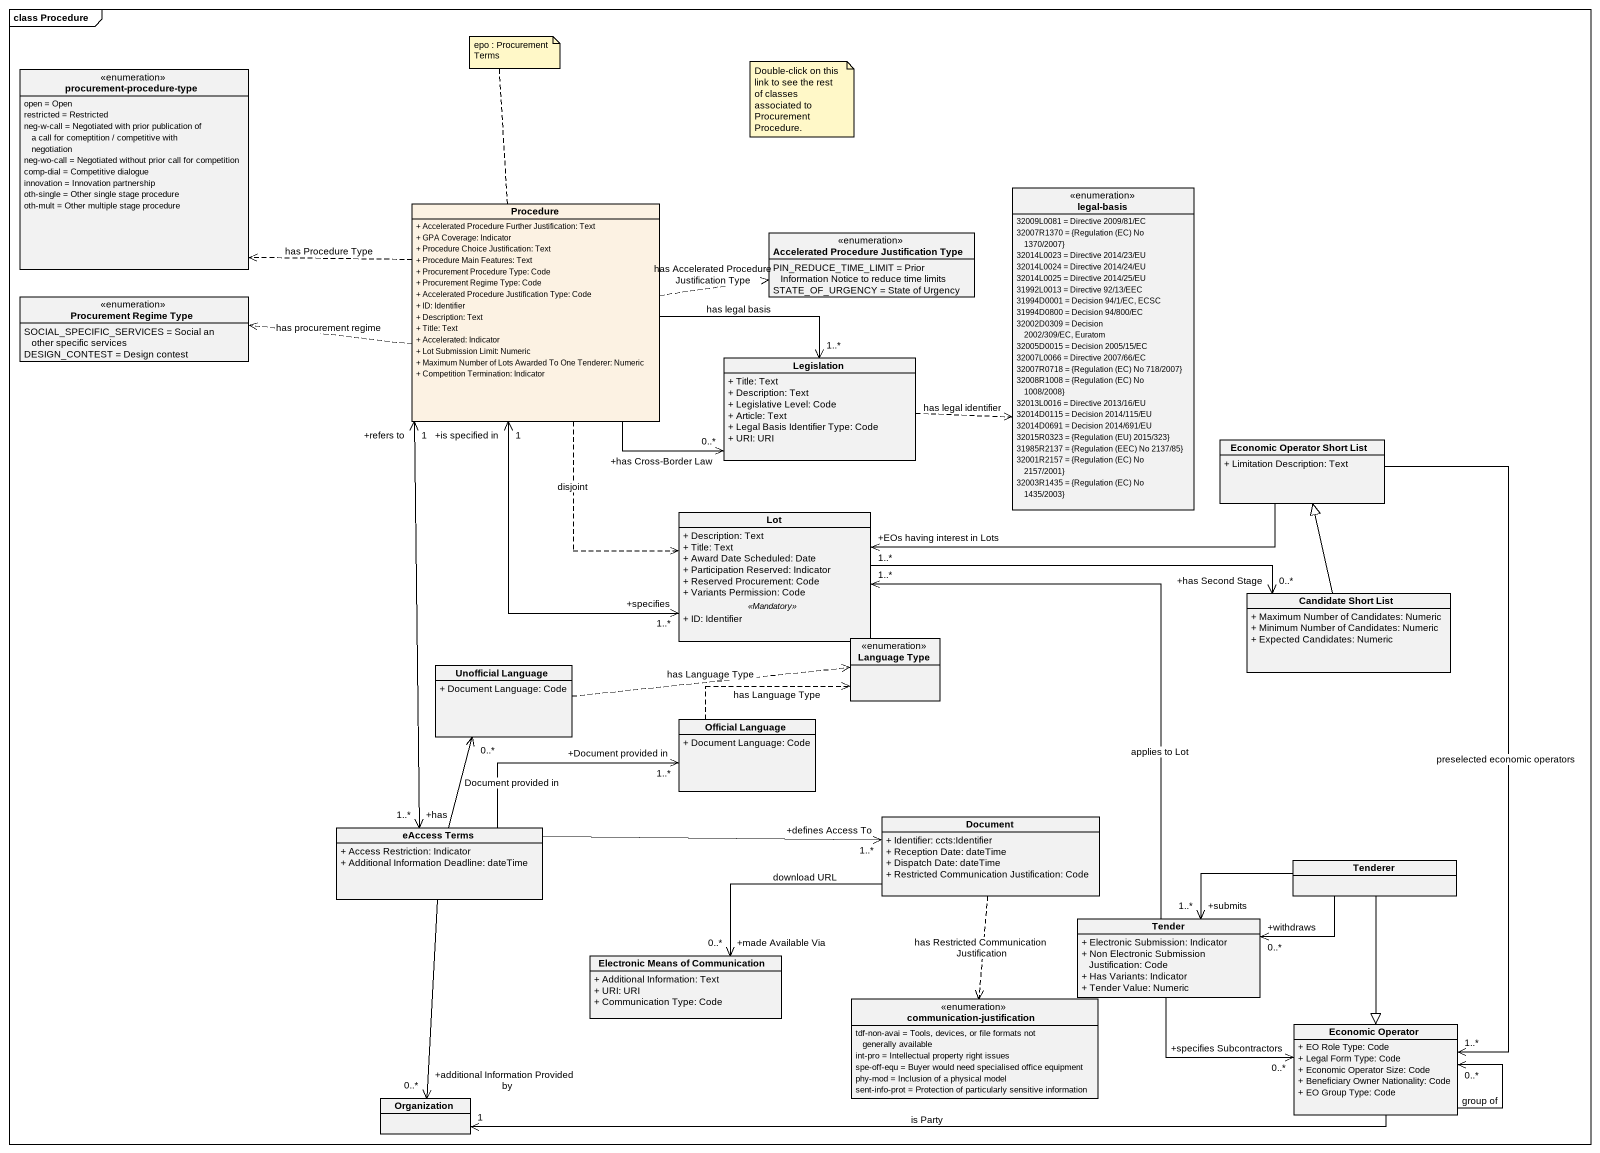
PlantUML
@startuml
mainframe class Procedure
hide circle
hide empty members
skinparam classAttributeIconSize 0
enum "procurement-procedure-type" as procurement_procedure_type {
  open = Open
  restricted = Restricted
  neg-w-call = Negotiated with prior publication of a call for comeptition / competitive with negotiation
  neg-wo-call = Negotiated without prior call for competition
  comp-dial = Competitive dialogue
  innovation = Innovation partnership
  oth-single = Other single stage procedure
  oth-mult = Other multiple stage procedure
}
enum "legal-basis" as legal_basis {
  32009L0081 = Directive 2009/81/EC
  {field} 32007R1370 = {Regulation (EC) No 1370/2007}
  32014L0023 = Directive 2014/23/EU
  32014L0024 = Directive 2014/24/EU
  32014L0025 = Directive 2014/25/EU
  31992L0013 = Directive 92/13/EEC
  31994D0001 = Decision 94/1/EC, ECSC
  31994D0800 = Decision 94/800/EC
  32002D0309 = Decision 2002/309/EC, Euratom
  32005D0015 = Decision 2005/15/EC
  32007L0066 = Directive 2007/66/EC
  {field} 32007R0718 = {Regulation (EC) No 718/2007}
  {field} 32008R1008 = {Regulation (EC) No 1008/2008}
  32013L0016 = Directive 2013/16/EU
  32014D0115 = Decision 2014/115/EU
  32014D0691 = Decision 2014/691/EU
  {field} 32015R0323 = {Regulation (EU) 2015/323}
  {field} 31985R2137 = {Regulation (EEC) No 2137/85}
  {field} 32001R2157 = {Regulation (EC) No 2157/2001}
  {field} 32003R1435 = {Regulation (EC) No 1435/2003}
}
class Procedure #FCF2E3 {
  + Accelerated Procedure Further Justification: Text
  + GPA Coverage: Indicator
  + Procedure Choice Justification: Text
  + Procedure Main Features: Text
  + Procurement Procedure Type: Code
  + Procurement Regime Type: Code
  + Accelerated Procedure Justification Type: Code
  + ID: Identifier
  + Description: Text
  + Title: Text
  + Accelerated: Indicator
  + Lot Submission Limit: Numeric
  + Maximum Number of Lots Awarded To One Tenderer: Numeric
  + Competition Termination: Indicator
}
enum "Accelerated Procedure Justification Type" as Accelerated_Procedure {
  PIN_REDUCE_TIME_LIMIT = Prior Information Notice to reduce time limits
  STATE_OF_URGENCY = State of Urgency
}
enum "Procurement Regime Type" as Procurement_Regime_Type {
  SOCIAL_SPECIFIC_SERVICES = Social an other specific services
  DESIGN_CONTEST = Design contest
}
class Legislation {
  + Title: Text
  + Description: Text
  + Legislative Level: Code
  + Article: Text
  + Legal Basis Identifier Type: Code
  + URI: URI
}
class "Economic Operator Short List" as Economic_Operator_Short_List {
  + Limitation Description: Text
}
class Lot {
  + Description: Text
  + Title: Text
  + Award Date Scheduled: Date
  + Participation Reserved: Indicator
  + Reserved Procurement: Code
  + Variants Permission: Code
  .. <<Mandatory>> ..
  + ID: Identifier
}
class "Candidate Short List" as Candidate_Short_List {
  + Maximum Number of Candidates: Numeric
  + Minimum Number of Candidates: Numeric
  + Expected Candidates: Numeric
}
enum "Language Type" as Language_Type
class "Unofficial Language" as Unofficial_Language {
  + Document Language: Code
}
class "Official Language" as Official_Language {
  + Document Language: Code
}
class "eAccess Terms" as eAccess_Terms {
  + Access Restriction: Indicator
  + Additional Information Deadline: dateTime
}
class Document {
  + Identifier: ccts:Identifier
  + Reception Date: dateTime
  + Dispatch Date: dateTime
  + Restricted Communication Justification: Code
}
class Tenderer
class Tender {
  + Electronic Submission: Indicator
  + Non Electronic Submission Justification: Code
  + Has Variants: Indicator
  + Tender Value: Numeric
}
class "Electronic Means of Communication" as Electronic_Means_of {
  + Additional Information: Text
  + URI: URI
  + Communication Type: Code
}
enum "communication-justification" as communication_justification {
  tdf-non-avai = Tools, devices, or file formats not generally available
  int-pro = Intellectual property right issues
  spe-off-equ = Buyer would need specialised office equipment
  phy-mod = Inclusion of a physical model
  sent-info-prot = Protection of particularly sensitive information
}
class "Economic Operator" as Economic_Operator {
  + EO Role Type: Code
  + Legal Form Type: Code
  + Economic Operator Size: Code
  + Beneficiary Owner Nationality: Code
  + EO Group Type: Code
}
class Organization
Procedure .left.> procurement_procedure_type : has Procedure Type
Procedure .right.> Accelerated_Procedure : has Accelerated Procedure Justification Type
Procedure .left.> Procurement_Regime_Type : has procurement regime
Procedure -right-> "+has Cross-Border Law\n0..*" Legislation
Procedure -right-> "1..*" Legislation : has legal basis
Procedure ..> Lot : disjoint
Procedure "+is specified in\n1" <--> "+specifies\n1..*" Lot
Procedure "+refers to\n1" <--> "+has\n1..*" eAccess_Terms
Legislation .right.> legal_basis : has legal identifier
Economic_Operator_Short_List -left-> "+EOs having interest in Lots\n1..*" Lot
Economic_Operator_Short_List --> "1..*" Economic_Operator : preselected economic operators
Lot -right-> "+has Second Stage\n0..*" Candidate_Short_List
Candidate_Short_List -up-|> Economic_Operator_Short_List
Unofficial_Language .right.> Language_Type : has Language Type
Official_Language .right.> Language_Type : has Language Type
eAccess_Terms -up-> "0..*" Unofficial_Language : Document provided in
eAccess_Terms -right-> "+Document provided in\n1..*" Official_Language
eAccess_Terms -right-> "+defines Access To\n1..*" Document
eAccess_Terms --> "+additional Information Provided by\n0..*" Organization
Document -left-> "+made Available Via\n0..*" Electronic_Means_of : download URL
Document ..> communication_justification : has Restricted Communication Justification
Tenderer -left-> "+submits\n1..*" Tender
Tenderer -left-> "+withdraws\n0..*" Tender
Tenderer --|> Economic_Operator
Tender -up-> "1..*" Lot : applies to Lot
Tender -right-> "+specifies Subcontractors\n0..*" Economic_Operator
Economic_Operator --> "0..*" Economic_Operator : group of
Economic_Operator -left-> "1" Organization : is Party
note top of Procedure : epo : Procurement Terms
note as N2
  Double-click on this link to see the rest of classes associated to Procurement Procedure.
end note
@enduml
